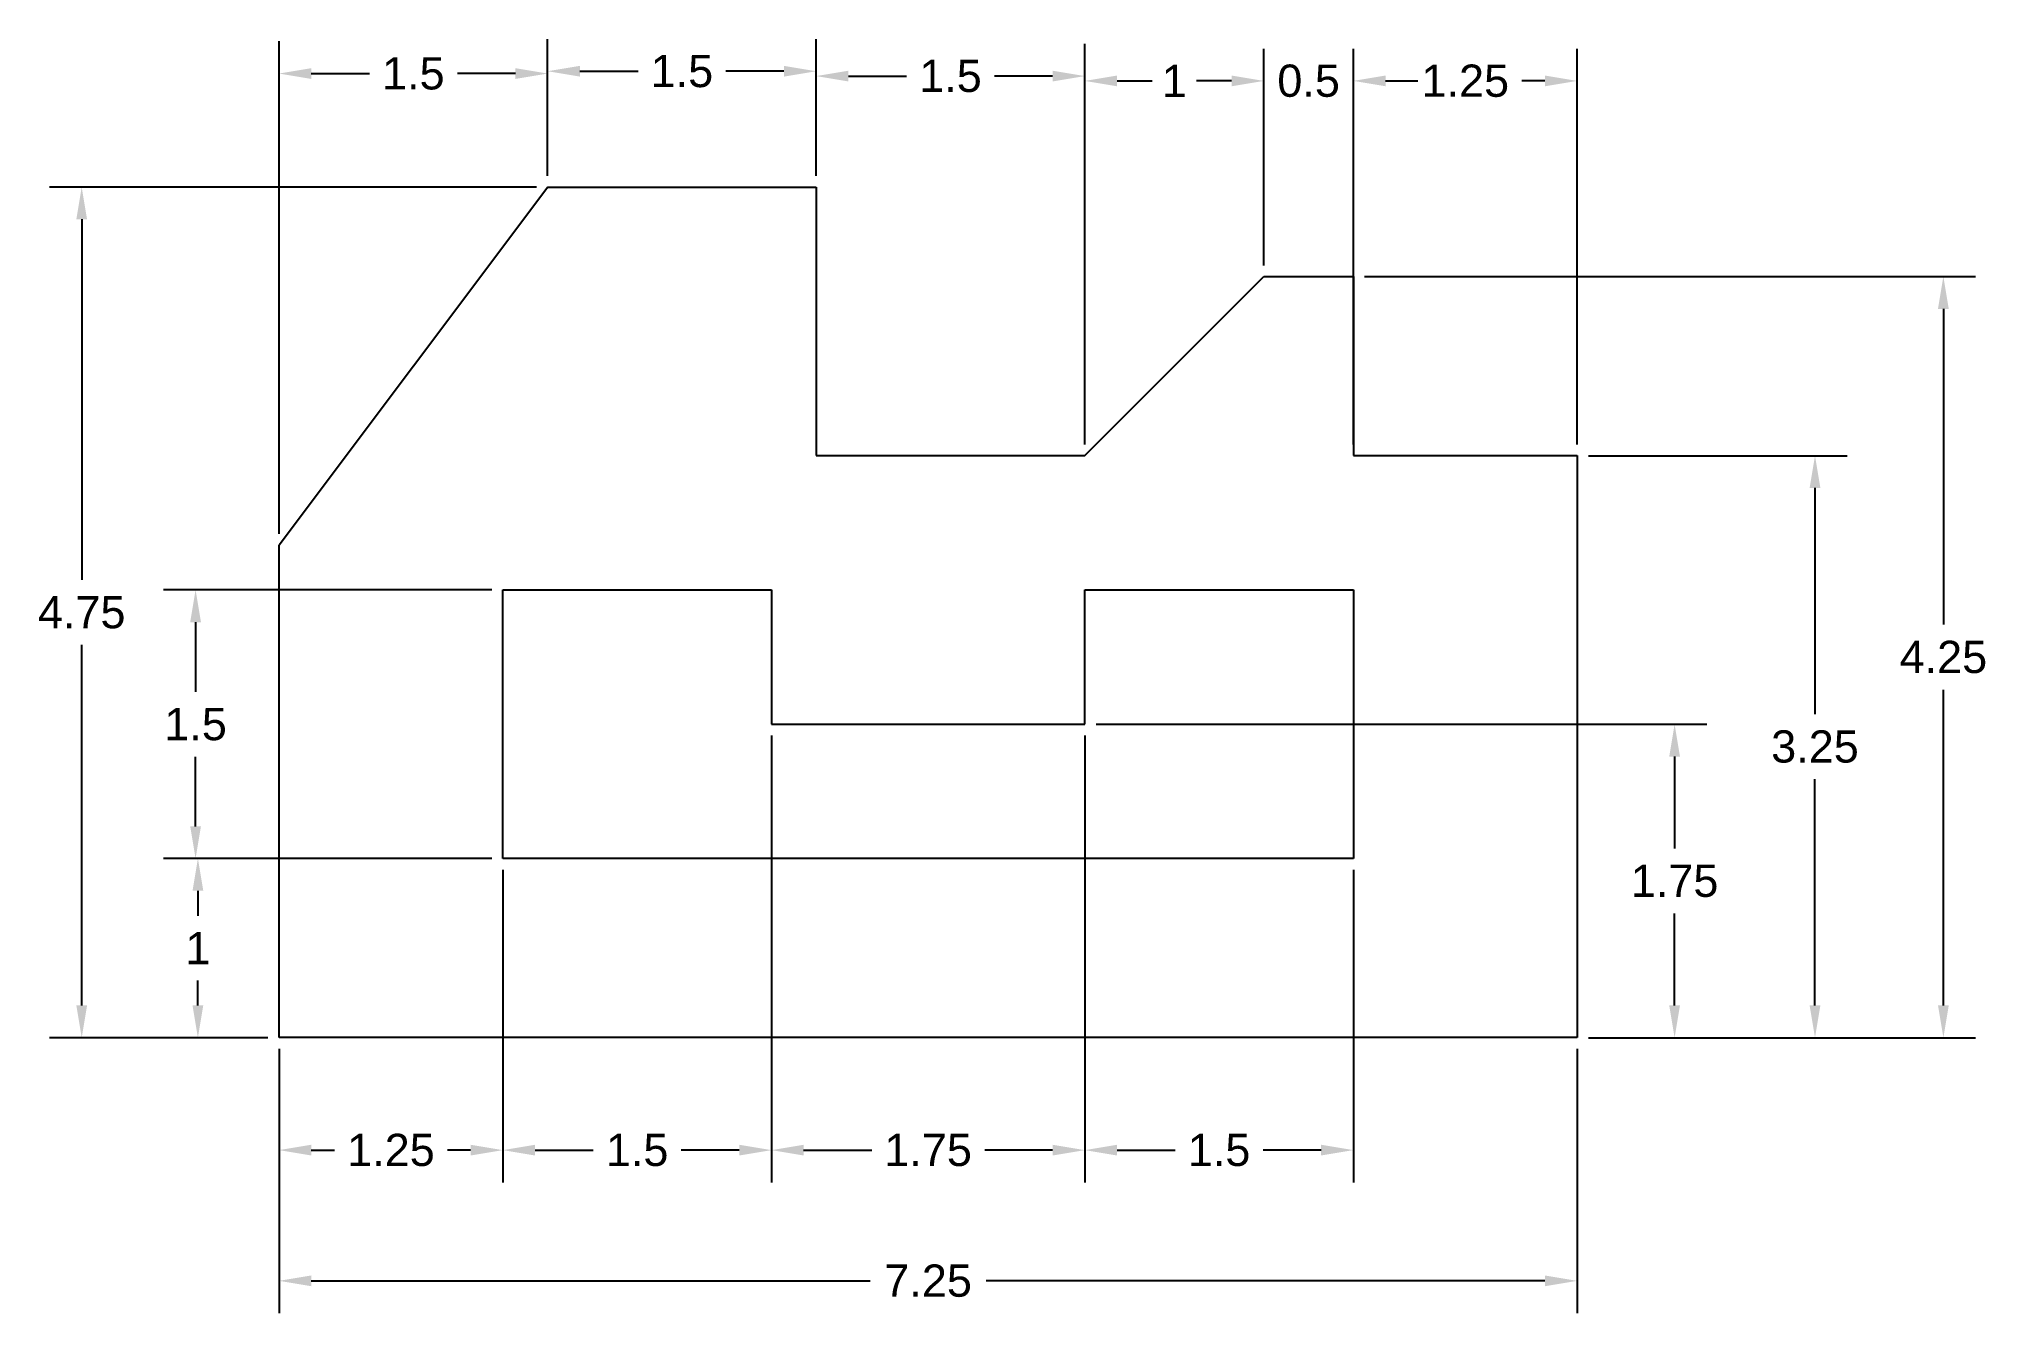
# Model space of a CAD drawing. Header units: inches. Extents: x 20.9 to 31.7, y 15 to 22.2.
import ezdxf

# ---------------------------------------------------------------- set-up
doc = ezdxf.new("R2010")
doc.units = ezdxf.units.IN
doc.header["$MEASUREMENT"] = 0
doc.styles.get("Standard").update_dxf_attribs({"font": 'ARIALUNI.ttf'})
doc.dimstyles.get("Standard").update_dxf_attribs({"dimtxt": 0.18, "dimasz": 0.18, "dimexe": 0.18, "dimexo": 0.0625, "dimgap": 0.09, "dimtad": 0, "dimtih": 1, "dimtoh": 1, "dimdec": 4, "dimdsep": 46, "dimtxsty": 'Standard', "dimcen": 0.09, "dimadec": 0, "dimazin": 2, "dimtfac": 1, "dimtdec": 4, "dimtofl": 0, "dimtmove": 0, "dimatfit": 3, "dimfxl": 1, "dimtolj": 1, "dimtzin": 0, "dimarcsym": 0})

# ---------------------------------------------------------------- blocks, each defined once
blk = doc.blocks.new('*D1')
at = {"color": 0, "lineweight": -2, "transparency": 16777216}
for p, q in [((22.198, 16.516), (22.198, 15.04)), ((29.448, 16.516), (29.448, 15.04)), ((22.378, 15.22), (25.5, 15.22)), ((29.268, 15.22), (26.147, 15.22))]:
    blk.add_line(p, q, dxfattribs=at)
at = {"color": 0, "transparency": 16777216}
for points in [[(22.378, 15.25), (22.378, 15.19), (22.198, 15.22)], [(29.268, 15.25), (29.268, 15.19), (29.448, 15.22)]]:
    blk.add_solid(points, dxfattribs=at)
at = {"layer": 'Defpoints', "color": 0, "transparency": 16777216}
for p in [(22.198, 16.578), (29.448, 16.578), (29.448, 15.22)]:
    blk.add_point(p, dxfattribs=at)
at = {"color": 0, "transparency": 16777216, "insert": (25.823, 15.22), "char_height": 0.18, "attachment_point": 5}
blk.add_mtext('\\A1;7.25', dxfattribs=at)
blk = doc.blocks.new('*D2')
at = {"color": 0, "lineweight": -2, "transparency": 16777216}
for p, q in [((23.448, 17.516), (23.448, 15.77)), ((22.198, 16.516), (22.198, 15.77)), ((22.378, 15.95), (22.508, 15.95)), ((23.268, 15.95), (23.139, 15.95))]:
    blk.add_line(p, q, dxfattribs=at)
at = {"color": 0, "transparency": 16777216}
for points in [[(22.378, 15.98), (22.378, 15.92), (22.198, 15.95)], [(23.268, 15.98), (23.268, 15.92), (23.448, 15.95)]]:
    blk.add_solid(points, dxfattribs=at)
at = {"layer": 'Defpoints', "color": 0, "transparency": 16777216}
for p in [(23.448, 17.578), (22.198, 16.578), (23.448, 15.95)]:
    blk.add_point(p, dxfattribs=at)
at = {"color": 0, "transparency": 16777216, "insert": (22.823, 15.95), "char_height": 0.18, "attachment_point": 5}
blk.add_mtext('\\A1;1.25', dxfattribs=at)
blk = doc.blocks.new('*D3')
at = {"color": 0, "lineweight": -2, "transparency": 16777216}
for p, q in [((24.948, 18.266), (24.948, 15.77)), ((23.448, 17.516), (23.448, 15.77)), ((23.628, 15.95), (23.953, 15.95)), ((24.768, 15.95), (24.444, 15.95))]:
    blk.add_line(p, q, dxfattribs=at)
at = {"color": 0, "transparency": 16777216}
for points in [[(23.628, 15.98), (23.628, 15.92), (23.448, 15.95)], [(24.768, 15.98), (24.768, 15.92), (24.948, 15.95)]]:
    blk.add_solid(points, dxfattribs=at)
at = {"layer": 'Defpoints', "color": 0, "transparency": 16777216}
for p in [(24.948, 18.328), (23.448, 17.578), (24.948, 15.95)]:
    blk.add_point(p, dxfattribs=at)
at = {"color": 0, "transparency": 16777216, "insert": (24.198, 15.95), "char_height": 0.18, "attachment_point": 5}
blk.add_mtext('\\A1;1.5', dxfattribs=at)
blk = doc.blocks.new('*D4')
at = {"color": 0, "lineweight": -2, "transparency": 16777216}
for p, q in [((24.948, 18.266), (24.948, 15.77)), ((26.698, 18.266), (26.698, 15.77)), ((25.128, 15.95), (25.508, 15.95)), ((26.518, 15.95), (26.139, 15.95))]:
    blk.add_line(p, q, dxfattribs=at)
at = {"color": 0, "transparency": 16777216}
for points in [[(25.128, 15.98), (25.128, 15.92), (24.948, 15.95)], [(26.518, 15.98), (26.518, 15.92), (26.698, 15.95)]]:
    blk.add_solid(points, dxfattribs=at)
at = {"layer": 'Defpoints', "color": 0, "transparency": 16777216}
for p in [(24.948, 18.328), (26.698, 18.328), (26.698, 15.95)]:
    blk.add_point(p, dxfattribs=at)
at = {"color": 0, "transparency": 16777216, "insert": (25.823, 15.95), "char_height": 0.18, "attachment_point": 5}
blk.add_mtext('\\A1;1.75', dxfattribs=at)
blk = doc.blocks.new('*D5')
at = {"color": 0, "lineweight": -2, "transparency": 16777216}
for p, q in [((26.698, 18.266), (26.698, 15.77)), ((28.198, 17.516), (28.198, 15.77)), ((26.878, 15.95), (27.203, 15.95)), ((28.018, 15.95), (27.694, 15.95))]:
    blk.add_line(p, q, dxfattribs=at)
at = {"color": 0, "transparency": 16777216}
for points in [[(26.878, 15.98), (26.878, 15.92), (26.698, 15.95)], [(28.018, 15.98), (28.018, 15.92), (28.198, 15.95)]]:
    blk.add_solid(points, dxfattribs=at)
at = {"layer": 'Defpoints', "color": 0, "transparency": 16777216}
for p in [(26.698, 18.328), (28.198, 17.578), (28.198, 15.95)]:
    blk.add_point(p, dxfattribs=at)
at = {"color": 0, "transparency": 16777216, "insert": (27.448, 15.95), "char_height": 0.18, "attachment_point": 5}
blk.add_mtext('\\A1;1.5', dxfattribs=at)
blk = doc.blocks.new('*D6')
at = {"color": 0, "lineweight": -2, "transparency": 16777216}
for p, q in [((23.386, 17.578), (21.565, 17.578)), ((21.745, 17.398), (21.745, 17.259)), ((21.745, 16.758), (21.745, 16.898)), ((22.136, 16.578), (21.565, 16.578))]:
    blk.add_line(p, q, dxfattribs=at)
at = {"color": 0, "transparency": 16777216}
for points in [[(21.715, 17.398), (21.775, 17.398), (21.745, 17.578)], [(21.715, 16.758), (21.775, 16.758), (21.745, 16.578)]]:
    blk.add_solid(points, dxfattribs=at)
at = {"layer": 'Defpoints', "color": 0, "transparency": 16777216}
for p in [(21.745, 17.578), (23.448, 17.578), (22.198, 16.578)]:
    blk.add_point(p, dxfattribs=at)
at = {"color": 0, "transparency": 16777216, "insert": (21.745, 17.078), "char_height": 0.18, "attachment_point": 5}
blk.add_mtext('\\A1;1', dxfattribs=at)
blk = doc.blocks.new('*D7')
at = {"color": 0, "lineweight": -2, "transparency": 16777216}
for p, q in [((23.386, 19.078), (21.552, 19.078)), ((21.732, 18.898), (21.732, 18.51)), ((21.732, 17.758), (21.732, 18.146)), ((23.386, 17.578), (21.552, 17.578))]:
    blk.add_line(p, q, dxfattribs=at)
at = {"color": 0, "transparency": 16777216}
for points in [[(21.702, 18.898), (21.762, 18.898), (21.732, 19.078)], [(21.702, 17.758), (21.762, 17.758), (21.732, 17.578)]]:
    blk.add_solid(points, dxfattribs=at)
at = {"layer": 'Defpoints', "color": 0, "transparency": 16777216}
for p in [(21.732, 19.078), (23.448, 19.078), (23.448, 17.578)]:
    blk.add_point(p, dxfattribs=at)
at = {"color": 0, "transparency": 16777216, "insert": (21.732, 18.328), "char_height": 0.18, "attachment_point": 5}
blk.add_mtext('\\A1;1.5', dxfattribs=at)
blk = doc.blocks.new('*D8')
at = {"color": 0, "lineweight": -2, "transparency": 16777216}
for p, q in [((23.636, 21.328), (20.916, 21.328)), ((21.096, 21.148), (21.096, 19.135)), ((21.096, 16.758), (21.096, 18.772)), ((22.136, 16.578), (20.916, 16.578))]:
    blk.add_line(p, q, dxfattribs=at)
at = {"color": 0, "transparency": 16777216}
for points in [[(21.066, 21.148), (21.126, 21.148), (21.096, 21.328)], [(21.066, 16.758), (21.126, 16.758), (21.096, 16.578)]]:
    blk.add_solid(points, dxfattribs=at)
at = {"layer": 'Defpoints', "color": 0, "transparency": 16777216}
for p in [(21.096, 21.328), (23.698, 21.328), (22.198, 16.578)]:
    blk.add_point(p, dxfattribs=at)
at = {"color": 0, "transparency": 16777216, "insert": (21.096, 18.953), "char_height": 0.18, "attachment_point": 5}
blk.add_mtext('\\A1;4.75', dxfattribs=at)
blk = doc.blocks.new('*D9')
at = {"color": 0, "lineweight": -2, "transparency": 16777216}
for p, q in [((22.198, 19.391), (22.198, 22.142)), ((23.698, 21.391), (23.698, 22.142)), ((22.378, 21.962), (22.703, 21.962)), ((23.518, 21.962), (23.194, 21.962))]:
    blk.add_line(p, q, dxfattribs=at)
at = {"color": 0, "transparency": 16777216}
for points in [[(22.378, 21.992), (22.378, 21.932), (22.198, 21.962)], [(23.518, 21.992), (23.518, 21.932), (23.698, 21.962)]]:
    blk.add_solid(points, dxfattribs=at)
at = {"layer": 'Defpoints', "color": 0, "transparency": 16777216}
for p in [(23.698, 21.962), (23.698, 21.328), (22.198, 19.328)]:
    blk.add_point(p, dxfattribs=at)
at = {"color": 0, "transparency": 16777216, "insert": (22.948, 21.962), "char_height": 0.18, "attachment_point": 5}
blk.add_mtext('\\A1;1.5', dxfattribs=at)
blk = doc.blocks.new('*D10')
at = {"color": 0, "lineweight": -2, "transparency": 16777216}
for p, q in [((23.698, 21.391), (23.698, 22.155)), ((25.198, 21.391), (25.198, 22.155)), ((23.878, 21.975), (24.203, 21.975)), ((25.018, 21.975), (24.694, 21.975))]:
    blk.add_line(p, q, dxfattribs=at)
at = {"color": 0, "transparency": 16777216}
for points in [[(23.878, 22.005), (23.878, 21.945), (23.698, 21.975)], [(25.018, 22.005), (25.018, 21.945), (25.198, 21.975)]]:
    blk.add_solid(points, dxfattribs=at)
at = {"layer": 'Defpoints', "color": 0, "transparency": 16777216}
for p in [(25.198, 21.975), (23.698, 21.328), (25.198, 21.328)]:
    blk.add_point(p, dxfattribs=at)
at = {"color": 0, "transparency": 16777216, "insert": (24.448, 21.975), "char_height": 0.18, "attachment_point": 5}
blk.add_mtext('\\A1;1.5', dxfattribs=at)
blk = doc.blocks.new('*D11')
at = {"color": 0, "lineweight": -2, "transparency": 16777216}
for p, q in [((25.198, 21.391), (25.198, 22.128)), ((26.698, 19.891), (26.698, 22.128)), ((25.378, 21.948), (25.703, 21.948)), ((26.518, 21.948), (26.194, 21.948))]:
    blk.add_line(p, q, dxfattribs=at)
at = {"color": 0, "transparency": 16777216}
for points in [[(25.378, 21.978), (25.378, 21.918), (25.198, 21.948)], [(26.518, 21.978), (26.518, 21.918), (26.698, 21.948)]]:
    blk.add_solid(points, dxfattribs=at)
at = {"layer": 'Defpoints', "color": 0, "transparency": 16777216}
for p in [(26.698, 21.948), (25.198, 21.328), (26.698, 19.828)]:
    blk.add_point(p, dxfattribs=at)
at = {"color": 0, "transparency": 16777216, "insert": (25.948, 21.948), "char_height": 0.18, "attachment_point": 5}
blk.add_mtext('\\A1;1.5', dxfattribs=at)
blk = doc.blocks.new('*D12')
at = {"color": 0, "lineweight": -2, "transparency": 16777216}
for p, q in [((26.698, 19.891), (26.698, 22.101)), ((27.698, 20.891), (27.698, 22.101)), ((26.878, 21.921), (27.075, 21.921)), ((27.518, 21.921), (27.322, 21.921))]:
    blk.add_line(p, q, dxfattribs=at)
at = {"color": 0, "transparency": 16777216}
for points in [[(26.878, 21.951), (26.878, 21.891), (26.698, 21.921)], [(27.518, 21.951), (27.518, 21.891), (27.698, 21.921)]]:
    blk.add_solid(points, dxfattribs=at)
at = {"layer": 'Defpoints', "color": 0, "transparency": 16777216}
for p in [(27.698, 21.921), (27.698, 20.828), (26.698, 19.828)]:
    blk.add_point(p, dxfattribs=at)
at = {"color": 0, "transparency": 16777216, "insert": (27.198, 21.921), "char_height": 0.18, "attachment_point": 5}
blk.add_mtext('\\A1;1', dxfattribs=at)
blk = doc.blocks.new('*D13')
at = {"color": 0, "lineweight": -2, "transparency": 16777216}
for p, q in [((28.198, 19.891), (28.198, 22.101)), ((29.448, 19.891), (29.448, 22.101)), ((28.378, 21.921), (28.508, 21.921)), ((29.268, 21.921), (29.139, 21.921))]:
    blk.add_line(p, q, dxfattribs=at)
at = {"color": 0, "transparency": 16777216}
for points in [[(28.378, 21.951), (28.378, 21.891), (28.198, 21.921)], [(29.268, 21.951), (29.268, 21.891), (29.448, 21.921)]]:
    blk.add_solid(points, dxfattribs=at)
at = {"layer": 'Defpoints', "color": 0, "transparency": 16777216}
for p in [(29.448, 21.921), (28.198, 19.828), (29.448, 19.828)]:
    blk.add_point(p, dxfattribs=at)
at = {"color": 0, "transparency": 16777216, "insert": (28.823, 21.921), "char_height": 0.18, "attachment_point": 5}
blk.add_mtext('\\A1;1.25', dxfattribs=at)
blk = doc.blocks.new('*D14')
at = {"color": 0, "lineweight": -2, "transparency": 16777216}
for p, q in [((27.698, 20.891), (27.698, 22.101)), ((28.198, 20.891), (28.198, 22.101)), ((27.518, 21.921), (27.338, 21.921)), ((28.378, 21.921), (28.558, 21.921))]:
    blk.add_line(p, q, dxfattribs=at)
at = {"color": 0, "transparency": 16777216}
for points in [[(27.518, 21.951), (27.518, 21.891), (27.698, 21.921)], [(28.378, 21.951), (28.378, 21.891), (28.198, 21.921)]]:
    blk.add_solid(points, dxfattribs=at)
at = {"layer": 'Defpoints', "color": 0, "transparency": 16777216}
for p in [(28.198, 21.921), (27.698, 20.828), (28.198, 20.828)]:
    blk.add_point(p, dxfattribs=at)
at = {"color": 0, "transparency": 16777216, "insert": (27.948, 21.921), "char_height": 0.18, "attachment_point": 5}
blk.add_mtext('\\A1;0.5', dxfattribs=at)
blk = doc.blocks.new('*D15')
at = {"color": 0, "lineweight": -2, "transparency": 16777216}
for p, q in [((26.761, 18.328), (30.172, 18.328)), ((29.992, 18.148), (29.992, 17.635)), ((29.992, 16.758), (29.992, 17.271)), ((29.511, 16.578), (30.172, 16.578))]:
    blk.add_line(p, q, dxfattribs=at)
at = {"color": 0, "transparency": 16777216}
for points in [[(29.962, 18.148), (30.022, 18.148), (29.992, 18.328)], [(29.962, 16.758), (30.022, 16.758), (29.992, 16.578)]]:
    blk.add_solid(points, dxfattribs=at)
at = {"layer": 'Defpoints', "color": 0, "transparency": 16777216}
for p in [(26.698, 18.328), (29.992, 18.328), (29.448, 16.578)]:
    blk.add_point(p, dxfattribs=at)
at = {"color": 0, "transparency": 16777216, "insert": (29.992, 17.453), "char_height": 0.18, "attachment_point": 5}
blk.add_mtext('\\A1;1.75', dxfattribs=at)
blk = doc.blocks.new('*D16')
at = {"color": 0, "lineweight": -2, "transparency": 16777216}
for p, q in [((29.511, 19.828), (30.956, 19.828)), ((30.776, 19.648), (30.776, 18.385)), ((30.776, 16.758), (30.776, 18.021)), ((29.511, 16.578), (30.956, 16.578))]:
    blk.add_line(p, q, dxfattribs=at)
at = {"color": 0, "transparency": 16777216}
for points in [[(30.746, 19.648), (30.806, 19.648), (30.776, 19.828)], [(30.746, 16.758), (30.806, 16.758), (30.776, 16.578)]]:
    blk.add_solid(points, dxfattribs=at)
at = {"layer": 'Defpoints', "color": 0, "transparency": 16777216}
for p in [(29.448, 19.828), (30.776, 19.828), (29.448, 16.578)]:
    blk.add_point(p, dxfattribs=at)
at = {"color": 0, "transparency": 16777216, "insert": (30.776, 18.203), "char_height": 0.18, "attachment_point": 5}
blk.add_mtext('\\A1;3.25', dxfattribs=at)
blk = doc.blocks.new('*D17')
at = {"color": 0, "lineweight": -2, "transparency": 16777216}
for p, q in [((28.261, 20.828), (31.673, 20.828)), ((31.493, 20.648), (31.493, 18.885)), ((31.493, 16.758), (31.493, 18.521)), ((29.511, 16.578), (31.673, 16.578))]:
    blk.add_line(p, q, dxfattribs=at)
at = {"color": 0, "transparency": 16777216}
for points in [[(31.463, 20.648), (31.523, 20.648), (31.493, 20.828)], [(31.463, 16.758), (31.523, 16.758), (31.493, 16.578)]]:
    blk.add_solid(points, dxfattribs=at)
at = {"layer": 'Defpoints', "color": 0, "transparency": 16777216}
for p in [(28.198, 20.828), (31.493, 20.828), (29.448, 16.578)]:
    blk.add_point(p, dxfattribs=at)
at = {"color": 0, "transparency": 16777216, "insert": (31.493, 18.703), "char_height": 0.18, "attachment_point": 5}
blk.add_mtext('\\A1;4.25', dxfattribs=at)

msp = doc.modelspace()

# ---------------------------------------------------------------- linework, layer by layer
for p, q in [((23.69836, 21.32842), (22.19836, 19.32842)), ((23.69836, 21.32842), (25.19836, 21.32842)), ((25.19836, 21.32842), (25.19836, 19.82842)), ((26.69836, 19.82842), (27.69836, 20.82842)), ((27.69836, 20.82842), (28.19836, 20.82842)), ((28.19836, 20.82842), (28.19836, 19.82842)), ((25.19836, 19.82842), (26.69836, 19.82842)), ((28.19836, 19.82842), (29.44836, 19.82842)), ((29.44836, 19.82842), (29.44836, 16.57842)), ((22.19836, 16.57842), (22.19836, 19.32842)), ((23.44836, 17.57842), (23.44836, 19.07842)), ((23.44836, 19.07842), (24.94836, 19.07842)), ((24.94836, 19.07842), (24.94836, 18.32842)), ((26.69836, 18.32842), (26.69836, 19.07842)), ((26.69836, 19.07842), (28.19836, 19.07842)), ((28.19836, 19.07842), (28.19836, 17.57842)), ((24.94836, 18.32842), (26.69836, 18.32842)), ((28.19836, 17.57842), (23.44836, 17.57842)), ((29.44836, 16.57842), (22.19836, 16.57842))]:
    msp.add_line(p, q)

# ---------------------------------------------------------------- dimensions: what is measured, and where the dimension line sits
for base, p1, p2, picture, middle in [((23.69836, 21.96181), (22.19836, 19.32842), (23.69836, 21.32842), '*D9', (22.94836, 21.96181)), ((25.19836, 21.97532), (23.69836, 21.32842), (25.19836, 21.32842), '*D10', (24.44836, 21.97532)), ((26.69836, 21.9483), (25.19836, 21.32842), (26.69836, 19.82842), '*D11', (25.94836, 21.9483)), ((27.69836, 21.92128), (26.69836, 19.82842), (27.69836, 20.82842), '*D12', (27.19836, 21.92128)), ((29.44836, 21.92128), (28.19836, 19.82842), (29.44836, 19.82842), '*D13', (28.82336, 21.92128)), ((24.94836, 15.94968), (23.44836, 17.57842), (24.94836, 18.32842), '*D3', (24.19836, 15.94968)), ((26.69836, 15.94968), (24.94836, 18.32842), (26.69836, 18.32842), '*D4', (25.82336, 15.94968)), ((28.19836, 15.94968), (26.69836, 18.32842), (28.19836, 17.57842), '*D5', (27.44836, 15.94968)), ((23.44836, 15.94968), (22.19836, 16.57842), (23.44836, 17.57842), '*D2', (22.82336, 15.94968)), ((29.44836, 15.22012), (22.19836, 16.57842), (29.44836, 16.57842), '*D1', (25.82336, 15.22012))]:
    dim = msp.add_linear_dim(base=base, p1=p1, p2=p2, dimstyle='Standard')
    dim.commit()
    dim.dimension.update_dxf_attribs({"geometry": picture, "text_midpoint": middle})
dim = msp.add_linear_dim(base=(28.19836, 21.92128), p1=(27.69836, 20.82842), p2=(28.19836, 20.82842), dimstyle='Standard')
dim.commit()
dim.dimension.update_dxf_attribs({"geometry": '*D14', "text_midpoint": (27.94836, 21.92128), "dimtype": 160})
for base, p1, p2, picture, middle in [((21.0961, 21.32842), (22.19836, 16.57842), (23.69836, 21.32842), '*D8', (21.0961, 18.95342)), ((31.49286, 20.82842), (29.44836, 16.57842), (28.19836, 20.82842), '*D17', (31.49286, 18.70342)), ((30.77631, 19.82842), (29.44836, 16.57842), (29.44836, 19.82842), '*D16', (30.77631, 18.20342)), ((21.73153, 19.07842), (23.44836, 17.57842), (23.44836, 19.07842), '*D7', (21.73153, 18.32842)), ((29.99216, 18.32842), (29.44836, 16.57842), (26.69836, 18.32842), '*D15', (29.99216, 17.45342)), ((21.74505, 17.57842), (22.19836, 16.57842), (23.44836, 17.57842), '*D6', (21.74505, 17.07842))]:
    dim = msp.add_linear_dim(base=base, p1=p1, p2=p2, angle=90, dimstyle='Standard')
    dim.commit()
    dim.dimension.update_dxf_attribs({"geometry": picture, "text_midpoint": middle})

doc.saveas('drawing.dxf')
